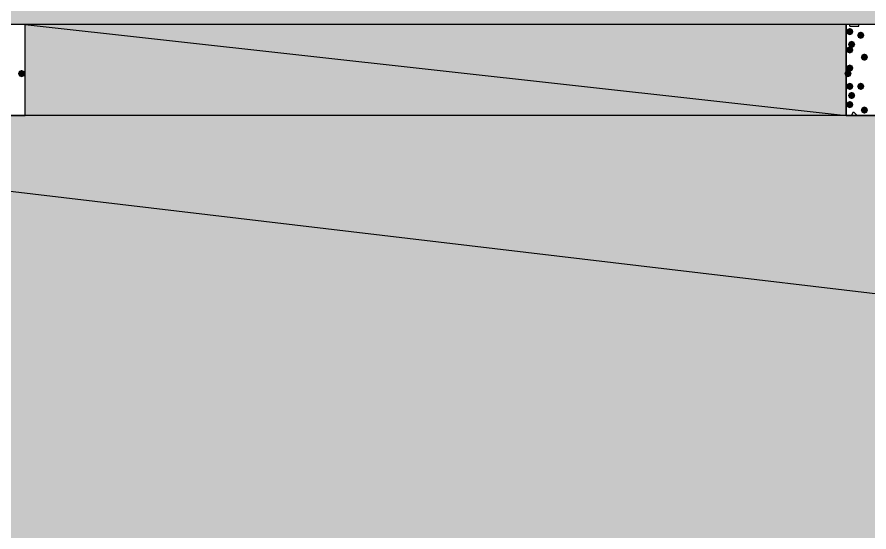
# Model space of a CAD drawing. Header units: millimetres. Extents: x 0 to 420, y 0 to 297.
# Drawn here: x 54.72 to 74.49, y 194.98 to 206.93 of the extents above; entities that cross this region are included whole.
import ezdxf

# ---------------------------------------------------------------- set-up
doc = ezdxf.new("R2010")
doc.units = ezdxf.units.MM
doc.layers.get('0').update_dxf_attribs({"linetype": 'CONTINUOUS'})

msp = doc.modelspace()

# ---------------------------------------------------------------- hatches: boundary and pattern name
at = {"true_color": 0x000008}
h = msp.add_hatch(color=0, dxfattribs=at)
h.paths.add_polyline_path([(385.826, 225.806), (39.708667, 225.806), (385.826, 206.756)], flags=0)
h.paths.add_polyline_path([(39.708667, 225.806), (385.826, 206.756), (39.708667, 206.756)], flags=0)
h = msp.add_hatch(color=0, dxfattribs=at)
h.paths.add_polyline_path([(73.956333, 206.756), (54.906333, 206.756), (73.956333, 204.639333)], flags=0)
h.paths.add_polyline_path([(54.906333, 206.756), (73.956333, 204.639333), (54.906333, 204.639333)], flags=0)
at = {"true_color": 0x000007}
for points in [[(74.125667, 206.586667), (74.100796, 206.526871), (74.041, 206.502), (73.981204, 206.526871), (73.956333, 206.586667), (73.981204, 206.646462), (74.041, 206.671333), (74.100796, 206.646463)], [(74.379667, 206.502), (74.354796, 206.442204), (74.295, 206.417333), (74.235204, 206.442204), (74.210333, 206.502), (74.235204, 206.561796), (74.295, 206.586667), (74.354796, 206.561796)], [(74.125667, 206.163333), (74.100796, 206.103537), (74.041, 206.078667), (73.981204, 206.103537), (73.956333, 206.163333), (73.981204, 206.223129), (74.041, 206.248), (74.100796, 206.223129)], [(74.168, 206.290333), (74.143129, 206.230537), (74.083333, 206.205667), (74.023537, 206.230537), (73.998667, 206.290333), (74.023537, 206.350129), (74.083333, 206.375), (74.143129, 206.350129)], [(74.464333, 205.994), (74.439462, 205.934204), (74.379667, 205.909333), (74.319871, 205.934204), (74.295, 205.994), (74.319871, 206.053796), (74.379667, 206.078667), (74.439462, 206.053796)], [(74.125667, 205.74), (74.100796, 205.680204), (74.041, 205.655333), (73.981204, 205.680204), (73.956333, 205.74), (73.981204, 205.799796), (74.041, 205.824667), (74.100796, 205.799796)], [(54.906333, 205.613), (54.881462, 205.553204), (54.821667, 205.528333), (54.761871, 205.553204), (54.737, 205.613), (54.761871, 205.672796), (54.821667, 205.697667), (54.881462, 205.672796)], [(74.083333, 205.613), (74.058463, 205.553204), (73.998667, 205.528333), (73.938871, 205.553204), (73.914, 205.613), (73.938871, 205.672796), (73.998667, 205.697667), (74.058462, 205.672796)], [(74.125667, 205.316667), (74.100796, 205.256871), (74.041, 205.232), (73.981204, 205.256871), (73.956333, 205.316667), (73.981204, 205.376462), (74.041, 205.401333), (74.100796, 205.376463)], [(74.379667, 205.316667), (74.354796, 205.256871), (74.295, 205.232), (74.235204, 205.256871), (74.210333, 205.316667), (74.235204, 205.376462), (74.295, 205.401333), (74.354796, 205.376463)], [(74.168, 205.105), (74.143129, 205.045204), (74.083333, 205.020333), (74.023537, 205.045204), (73.998667, 205.105), (74.023537, 205.164796), (74.083333, 205.189667), (74.143129, 205.164796)], [(74.125667, 204.893333), (74.100796, 204.833537), (74.041, 204.808667), (73.981204, 204.833537), (73.956333, 204.893333), (73.981204, 204.953129), (74.041, 204.978), (74.100796, 204.953129)], [(74.464333, 204.766333), (74.439462, 204.706537), (74.379667, 204.681667), (74.319871, 204.706537), (74.295, 204.766333), (74.319871, 204.826129), (74.379667, 204.851), (74.439462, 204.826129)]]:
    msp.add_hatch(color=0, dxfattribs=at).paths.add_polyline_path(points, flags=0)
at = {"true_color": 0x000008}
h = msp.add_hatch(color=0, dxfattribs=at)
h.paths.add_polyline_path([(201.125667, 204.639333), (39.708667, 204.639333), (201.125667, 185.547)], flags=0)
h.paths.add_polyline_path([(39.708667, 204.639333), (201.125667, 185.547), (39.708667, 185.547)], flags=0)

# ---------------------------------------------------------------- linework, layer by layer
at = {"color": 0, "true_color": 0x000008}
for points in [[(39.708667, 225.806), (385.826, 206.756), (39.708667, 206.756)], [(73.956333, 206.756), (54.906333, 206.756), (73.956333, 204.639333)], [(54.906333, 206.756), (73.956333, 204.639333), (54.906333, 204.639333)], [(201.125667, 204.639333), (39.708667, 204.639333), (201.125667, 185.547)], [(39.708667, 204.639333), (201.125667, 185.547), (39.708667, 185.547)]]:
    msp.add_lwpolyline(points, close=True, dxfattribs=at)
at = {"color": 0, "true_color": 0x000007}
for points in [[(52.789667, 206.756), (52.789667, 204.639333), (54.906333, 204.639333), (54.906333, 206.756)], [(73.956333, 206.756), (73.956333, 204.639333), (76.073, 204.639333), (76.073, 206.756)]]:
    msp.add_lwpolyline(points, close=True, dxfattribs=at)
for points in [[(74.041, 206.713667), (74.041, 206.756)], [(74.041, 206.713667), (74.252667, 206.713667)], [(74.252667, 206.713667), (74.252667, 206.756)], [(74.083333, 204.639333), (74.125667, 204.724)], [(74.210333, 204.639333), (74.125667, 204.724)]]:
    msp.add_lwpolyline(points, dxfattribs=at)

doc.saveas('drawing.dxf')
